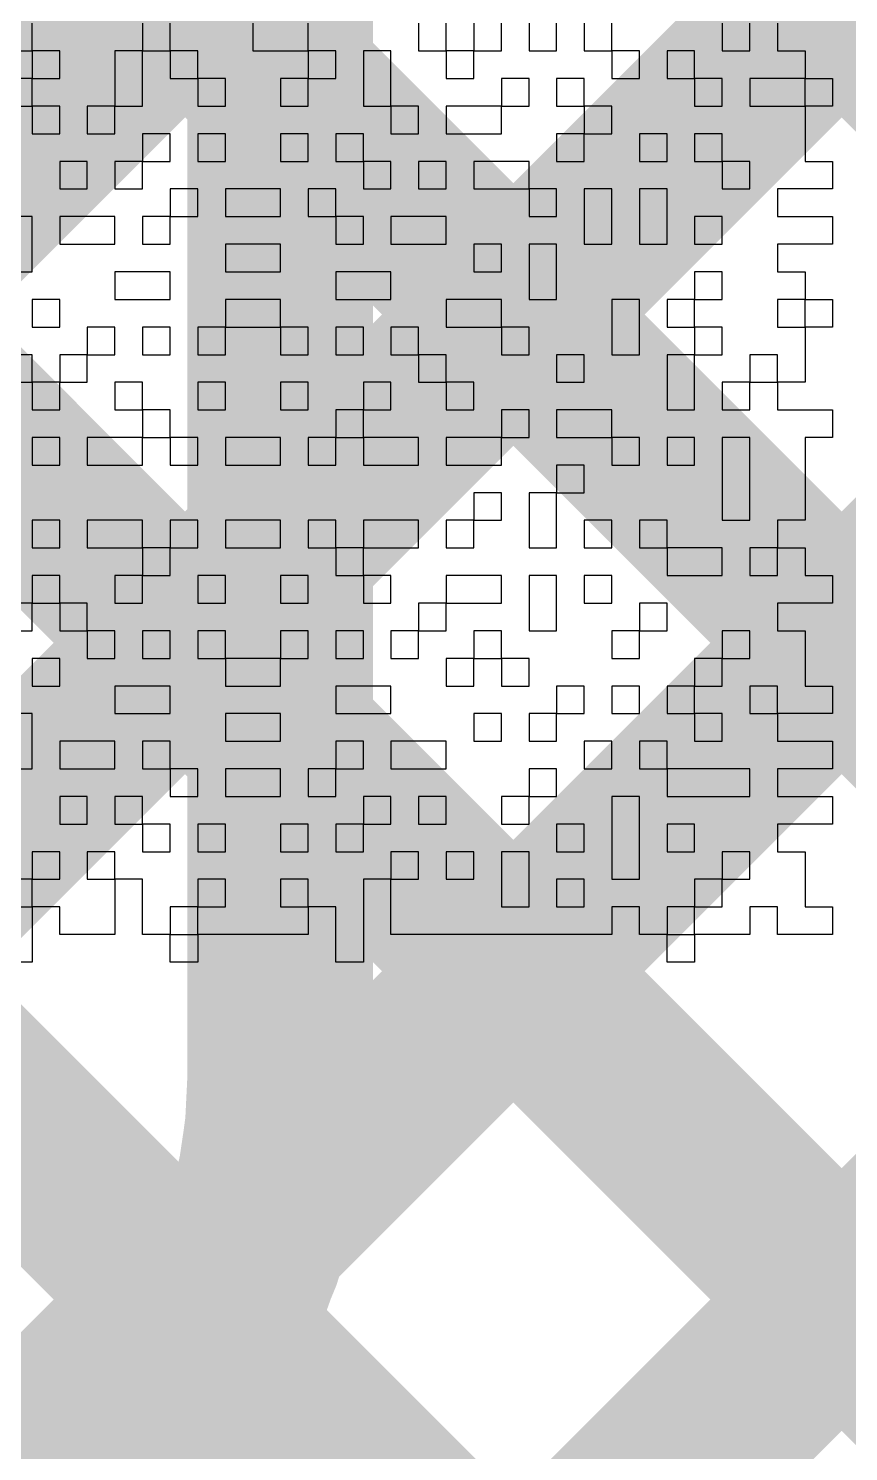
# Model space of a CAD drawing. Header units: millimetres. Extents: x 3.06 to 5.82, y 1.29 to 3.84.
# Drawn here: x 4.6602 to 4.6955, y 1.8319 to 1.8932 of the extents above; entities that cross this region are included whole.
import ezdxf

# ---------------------------------------------------------------- set-up
doc = ezdxf.new("R2010")
doc.units = ezdxf.units.MM
doc.header["$MEASUREMENT"] = 0
for name, color, linetype in [('BottomLayer', 5, 'Continuous'), ('TopLayer', 1, 'Continuous'), ('TopOverlay', 2, 'Continuous')]:
    doc.layers.add(name, color=color, linetype=linetype)

msp = doc.modelspace()

# ---------------------------------------------------------------- linework, layer by layer
at = {"layer": 'BottomLayer', "const_width": 0.008}
for points in [[(4.26286, 1.491), (4.728458, 1.956598)], [(4.548786, 1.956598), (5.014384, 1.491)], [(4.57707, 1.956598), (5.022308, 1.511361)], [(4.605355, 1.956598), (5.032078, 1.529875)], [(4.633639, 1.956598), (5.052246, 1.537991)], [(4.291144, 1.491), (4.747516, 1.947372)], [(4.319428, 1.491), (4.761658, 1.93323)], [(4.347712, 1.491), (4.776166, 1.919454)]]:
    msp.add_lwpolyline(points, dxfattribs=at)
at = {"layer": 'TopLayer', "const_width": 0.008}
for points in [[(4.670057, 1.841629), (5.268428, 2.44)], [(4.671, 1.870856), (5.240144, 2.44)], [(4.541, 1.684287), (4.848, 1.991288)], [(4.671, 1.848), (4.671, 1.981)], [(4.671, 1.919237), (4.848, 1.742237)], [(4.671, 1.890953), (4.848, 1.713953)], [(4.671, 1.862669), (4.848, 1.685669)], [(4.668173, 1.837211), (4.848, 1.657384)], [(4.642595, 1.810483), (4.664517, 1.832405)]]:
    msp.add_lwpolyline(points, dxfattribs=at)
at = {"layer": 'TopLayer', "const_width": 0.004}
for points in [[(4.669, 1.890953, 1), (4.673, 1.890953, 1)], [(4.669, 1.870856, 1), (4.673, 1.870856, 1)], [(4.669, 1.862669, 1), (4.673, 1.862669, 1)], [(4.669, 1.848, 1), (4.673, 1.848, 1)], [(4.669, 1.848, 1), (4.673, 1.848, 1)], [(4.669, 1.848, 1), (4.673, 1.848, 1)], [(4.668057, 1.841629, 1), (4.672057, 1.841629, 1)], [(4.666173, 1.837211, 1), (4.670173, 1.837211, 1)], [(4.662517, 1.832405, 1), (4.666517, 1.832405, 1)], [(4.662517, 1.832405, 1), (4.666517, 1.832405, 1)], [(4.662556, 1.832444, 1), (4.666556, 1.832444, 1)]]:
    msp.add_lwpolyline(points, format="xyb", close=True, dxfattribs=at)
at = {"layer": 'TopLayer', "const_width": 0.008}
for points in [[(4.671, 1.848, -0.199566), (4.664517, 1.832405)], [(4.671, 1.848, -0.198912), (4.664556, 1.832444)]]:
    msp.add_lwpolyline(points, format="xyb", dxfattribs=at)
at = {"layer": 'TopOverlay'}
for p, q in [((4.660315, 1.892254), (4.660315, 1.893443)), ((4.665072, 1.893443), (4.665072, 1.892254)), ((4.666261, 1.892254), (4.666261, 1.893443)), ((4.669829, 1.893443), (4.669829, 1.892254)), ((4.672208, 1.892254), (4.672208, 1.893443)), ((4.676965, 1.893443), (4.676965, 1.892254)), ((4.678154, 1.892254), (4.678154, 1.893443)), ((4.679343, 1.893443), (4.679343, 1.892254)), ((4.680532, 1.892254), (4.680532, 1.893443)), ((4.681722, 1.893443), (4.681722, 1.892254)), ((4.682911, 1.892254), (4.682911, 1.893443)), ((4.6841, 1.893443), (4.6841, 1.892254)), ((4.685289, 1.892254), (4.685289, 1.893443)), ((4.690046, 1.893443), (4.690046, 1.892254)), ((4.691236, 1.892254), (4.691236, 1.893443)), ((4.692425, 1.893443), (4.692425, 1.892254)), ((4.659126, 1.892254), (4.660315, 1.892254)), ((4.660315, 1.892254), (4.660315, 1.891065)), ((4.661504, 1.892254), (4.660315, 1.892254)), ((4.661504, 1.891065), (4.661504, 1.892254)), ((4.665072, 1.892254), (4.663883, 1.892254)), ((4.663883, 1.892254), (4.663883, 1.891065)), ((4.665072, 1.892254), (4.666261, 1.892254)), ((4.665072, 1.891065), (4.665072, 1.892254)), ((4.666261, 1.892254), (4.666261, 1.891065)), ((4.667451, 1.892254), (4.666261, 1.892254)), ((4.667451, 1.891065), (4.667451, 1.892254)), ((4.669829, 1.892254), (4.672208, 1.892254)), ((4.672208, 1.892254), (4.672208, 1.891065)), ((4.673397, 1.892254), (4.672208, 1.892254)), ((4.673397, 1.891065), (4.673397, 1.892254)), ((4.675775, 1.892254), (4.674586, 1.892254)), ((4.674586, 1.892254), (4.674586, 1.891065)), ((4.675775, 1.891065), (4.675775, 1.892254)), ((4.676965, 1.892254), (4.678154, 1.892254)), ((4.678154, 1.892254), (4.678154, 1.891065)), ((4.679343, 1.892254), (4.678154, 1.892254)), ((4.679343, 1.892254), (4.680532, 1.892254)), ((4.679343, 1.891065), (4.679343, 1.892254)), ((4.681722, 1.892254), (4.682911, 1.892254)), ((4.6841, 1.892254), (4.685289, 1.892254)), ((4.685289, 1.892254), (4.685289, 1.891065)), ((4.686479, 1.892254), (4.685289, 1.892254)), ((4.686479, 1.891065), (4.686479, 1.892254)), ((4.688857, 1.892254), (4.687668, 1.892254)), ((4.687668, 1.892254), (4.687668, 1.891065)), ((4.688857, 1.891065), (4.688857, 1.892254)), ((4.690046, 1.892254), (4.691236, 1.892254)), ((4.692425, 1.892254), (4.693614, 1.892254)), ((4.693614, 1.892254), (4.693614, 1.891065)), ((4.660315, 1.891065), (4.659126, 1.891065)), ((4.660315, 1.891065), (4.661504, 1.891065)), ((4.660315, 1.889875), (4.660315, 1.891065)), ((4.663883, 1.891065), (4.663883, 1.889875)), ((4.665072, 1.889875), (4.665072, 1.891065)), ((4.666261, 1.891065), (4.667451, 1.891065)), ((4.667451, 1.891065), (4.667451, 1.889875)), ((4.66864, 1.891065), (4.667451, 1.891065)), ((4.66864, 1.889875), (4.66864, 1.891065)), ((4.672208, 1.891065), (4.671018, 1.891065)), ((4.671018, 1.891065), (4.671018, 1.889875)), ((4.672208, 1.891065), (4.673397, 1.891065)), ((4.672208, 1.889875), (4.672208, 1.891065)), ((4.674586, 1.891065), (4.674586, 1.889875)), ((4.675775, 1.889875), (4.675775, 1.891065)), ((4.678154, 1.891065), (4.679343, 1.891065)), ((4.681722, 1.891065), (4.680532, 1.891065)), ((4.680532, 1.891065), (4.680532, 1.889875)), ((4.681722, 1.889875), (4.681722, 1.891065)), ((4.6841, 1.891065), (4.682911, 1.891065)), ((4.682911, 1.891065), (4.682911, 1.889875)), ((4.6841, 1.889875), (4.6841, 1.891065)), ((4.685289, 1.891065), (4.686479, 1.891065)), ((4.687668, 1.891065), (4.688857, 1.891065)), ((4.688857, 1.891065), (4.688857, 1.889875)), ((4.690046, 1.891065), (4.688857, 1.891065)), ((4.690046, 1.889875), (4.690046, 1.891065)), ((4.693614, 1.891065), (4.691236, 1.891065)), ((4.691236, 1.891065), (4.691236, 1.889875)), ((4.693614, 1.891065), (4.694803, 1.891065)), ((4.693614, 1.889875), (4.693614, 1.891065)), ((4.694803, 1.891065), (4.694803, 1.889875)), ((4.659126, 1.889875), (4.660315, 1.889875)), ((4.660315, 1.889875), (4.660315, 1.888686)), ((4.661504, 1.889875), (4.660315, 1.889875)), ((4.661504, 1.888686), (4.661504, 1.889875)), ((4.663883, 1.889875), (4.662694, 1.889875)), ((4.662694, 1.889875), (4.662694, 1.888686)), ((4.663883, 1.889875), (4.665072, 1.889875)), ((4.663883, 1.888686), (4.663883, 1.889875)), ((4.667451, 1.889875), (4.66864, 1.889875)), ((4.671018, 1.889875), (4.672208, 1.889875)), ((4.674586, 1.889875), (4.675775, 1.889875)), ((4.675775, 1.889875), (4.675775, 1.888686)), ((4.676965, 1.889875), (4.675775, 1.889875)), ((4.676965, 1.888686), (4.676965, 1.889875)), ((4.680532, 1.889875), (4.678154, 1.889875)), ((4.678154, 1.889875), (4.678154, 1.888686)), ((4.680532, 1.889875), (4.681722, 1.889875)), ((4.680532, 1.888686), (4.680532, 1.889875)), ((4.682911, 1.889875), (4.6841, 1.889875)), ((4.6841, 1.889875), (4.6841, 1.888686)), ((4.685289, 1.889875), (4.6841, 1.889875)), ((4.685289, 1.888686), (4.685289, 1.889875)), ((4.688857, 1.889875), (4.690046, 1.889875)), ((4.691236, 1.889875), (4.693614, 1.889875)), ((4.694803, 1.889875), (4.693614, 1.889875)), ((4.693614, 1.889875), (4.693614, 1.888686)), ((4.660315, 1.888686), (4.661504, 1.888686)), ((4.662694, 1.888686), (4.663883, 1.888686)), ((4.666261, 1.888686), (4.665072, 1.888686)), ((4.665072, 1.888686), (4.665072, 1.887497)), ((4.666261, 1.887497), (4.666261, 1.888686)), ((4.66864, 1.888686), (4.667451, 1.888686)), ((4.667451, 1.888686), (4.667451, 1.887497)), ((4.66864, 1.887497), (4.66864, 1.888686)), ((4.672208, 1.888686), (4.671018, 1.888686)), ((4.671018, 1.888686), (4.671018, 1.887497)), ((4.672208, 1.887497), (4.672208, 1.888686)), ((4.674586, 1.888686), (4.673397, 1.888686)), ((4.673397, 1.888686), (4.673397, 1.887497)), ((4.674586, 1.887497), (4.674586, 1.888686)), ((4.675775, 1.888686), (4.676965, 1.888686)), ((4.678154, 1.888686), (4.680532, 1.888686)), ((4.6841, 1.888686), (4.682911, 1.888686)), ((4.682911, 1.888686), (4.682911, 1.887497)), ((4.6841, 1.888686), (4.685289, 1.888686)), ((4.6841, 1.887497), (4.6841, 1.888686)), ((4.687668, 1.888686), (4.686479, 1.888686)), ((4.686479, 1.888686), (4.686479, 1.887497)), ((4.687668, 1.887497), (4.687668, 1.888686)), ((4.690046, 1.888686), (4.688857, 1.888686)), ((4.688857, 1.888686), (4.688857, 1.887497)), ((4.690046, 1.887497), (4.690046, 1.888686)), ((4.693614, 1.888686), (4.693614, 1.887497)), ((4.662694, 1.887497), (4.661504, 1.887497)), ((4.661504, 1.887497), (4.661504, 1.886308)), ((4.662694, 1.886308), (4.662694, 1.887497)), ((4.665072, 1.887497), (4.663883, 1.887497)), ((4.663883, 1.887497), (4.663883, 1.886308)), ((4.665072, 1.887497), (4.666261, 1.887497)), ((4.665072, 1.886308), (4.665072, 1.887497)), ((4.667451, 1.887497), (4.66864, 1.887497)), ((4.671018, 1.887497), (4.672208, 1.887497)), ((4.673397, 1.887497), (4.674586, 1.887497)), ((4.674586, 1.887497), (4.674586, 1.886308)), ((4.675775, 1.887497), (4.674586, 1.887497)), ((4.675775, 1.886308), (4.675775, 1.887497)), ((4.678154, 1.887497), (4.676965, 1.887497)), ((4.676965, 1.887497), (4.676965, 1.886308)), ((4.678154, 1.886308), (4.678154, 1.887497)), ((4.681722, 1.887497), (4.679343, 1.887497)), ((4.679343, 1.887497), (4.679343, 1.886308)), ((4.681722, 1.886308), (4.681722, 1.887497)), ((4.682911, 1.887497), (4.6841, 1.887497)), ((4.686479, 1.887497), (4.687668, 1.887497)), ((4.688857, 1.887497), (4.690046, 1.887497)), ((4.690046, 1.887497), (4.690046, 1.886308)), ((4.691236, 1.887497), (4.690046, 1.887497)), ((4.691236, 1.886308), (4.691236, 1.887497)), ((4.693614, 1.887497), (4.694803, 1.887497)), ((4.694803, 1.887497), (4.694803, 1.886308)), ((4.661504, 1.886308), (4.662694, 1.886308)), ((4.663883, 1.886308), (4.665072, 1.886308)), ((4.667451, 1.886308), (4.666261, 1.886308)), ((4.666261, 1.886308), (4.666261, 1.885118)), ((4.667451, 1.885118), (4.667451, 1.886308)), ((4.671018, 1.886308), (4.66864, 1.886308)), ((4.66864, 1.886308), (4.66864, 1.885118)), ((4.671018, 1.885118), (4.671018, 1.886308)), ((4.673397, 1.886308), (4.672208, 1.886308)), ((4.672208, 1.886308), (4.672208, 1.885118)), ((4.673397, 1.885118), (4.673397, 1.886308)), ((4.674586, 1.886308), (4.675775, 1.886308)), ((4.676965, 1.886308), (4.678154, 1.886308)), ((4.679343, 1.886308), (4.681722, 1.886308)), ((4.681722, 1.886308), (4.681722, 1.885118)), ((4.682911, 1.886308), (4.681722, 1.886308)), ((4.682911, 1.885118), (4.682911, 1.886308)), ((4.685289, 1.886308), (4.6841, 1.886308)), ((4.6841, 1.886308), (4.6841, 1.885118)), ((4.685289, 1.885118), (4.685289, 1.886308)), ((4.687668, 1.886308), (4.686479, 1.886308)), ((4.686479, 1.886308), (4.686479, 1.885118)), ((4.687668, 1.885118), (4.687668, 1.886308)), ((4.690046, 1.886308), (4.691236, 1.886308)), ((4.694803, 1.886308), (4.692425, 1.886308)), ((4.692425, 1.886308), (4.692425, 1.885118)), ((4.660315, 1.885118), (4.659126, 1.885118)), ((4.660315, 1.883929), (4.660315, 1.885118)), ((4.663883, 1.885118), (4.661504, 1.885118)), ((4.661504, 1.885118), (4.661504, 1.883929)), ((4.663883, 1.883929), (4.663883, 1.885118)), ((4.666261, 1.885118), (4.665072, 1.885118)), ((4.665072, 1.885118), (4.665072, 1.883929)), ((4.666261, 1.885118), (4.667451, 1.885118)), ((4.666261, 1.883929), (4.666261, 1.885118)), ((4.66864, 1.885118), (4.671018, 1.885118)), ((4.672208, 1.885118), (4.673397, 1.885118)), ((4.673397, 1.885118), (4.673397, 1.883929)), ((4.674586, 1.885118), (4.673397, 1.885118)), ((4.674586, 1.883929), (4.674586, 1.885118)), ((4.678154, 1.885118), (4.675775, 1.885118)), ((4.675775, 1.885118), (4.675775, 1.883929)), ((4.678154, 1.883929), (4.678154, 1.885118)), ((4.681722, 1.885118), (4.682911, 1.885118)), ((4.6841, 1.885118), (4.6841, 1.883929)), ((4.685289, 1.883929), (4.685289, 1.885118)), ((4.686479, 1.885118), (4.686479, 1.883929)), ((4.687668, 1.883929), (4.687668, 1.885118)), ((4.690046, 1.885118), (4.688857, 1.885118)), ((4.688857, 1.885118), (4.688857, 1.883929)), ((4.690046, 1.883929), (4.690046, 1.885118)), ((4.692425, 1.885118), (4.694803, 1.885118)), ((4.694803, 1.885118), (4.694803, 1.883929)), ((4.660315, 1.88274), (4.660315, 1.883929)), ((4.661504, 1.883929), (4.663883, 1.883929)), ((4.665072, 1.883929), (4.666261, 1.883929)), ((4.671018, 1.883929), (4.66864, 1.883929)), ((4.66864, 1.883929), (4.66864, 1.88274)), ((4.671018, 1.88274), (4.671018, 1.883929)), ((4.673397, 1.883929), (4.674586, 1.883929)), ((4.675775, 1.883929), (4.678154, 1.883929)), ((4.680532, 1.883929), (4.679343, 1.883929)), ((4.679343, 1.883929), (4.679343, 1.88274)), ((4.680532, 1.88274), (4.680532, 1.883929)), ((4.682911, 1.883929), (4.681722, 1.883929)), ((4.681722, 1.883929), (4.681722, 1.88274)), ((4.682911, 1.88274), (4.682911, 1.883929)), ((4.6841, 1.883929), (4.685289, 1.883929)), ((4.686479, 1.883929), (4.687668, 1.883929)), ((4.688857, 1.883929), (4.690046, 1.883929)), ((4.694803, 1.883929), (4.692425, 1.883929)), ((4.692425, 1.883929), (4.692425, 1.88274)), ((4.659126, 1.88274), (4.660315, 1.88274)), ((4.666261, 1.88274), (4.663883, 1.88274)), ((4.663883, 1.88274), (4.663883, 1.881551)), ((4.666261, 1.881551), (4.666261, 1.88274)), ((4.66864, 1.88274), (4.671018, 1.88274)), ((4.675775, 1.88274), (4.673397, 1.88274)), ((4.673397, 1.88274), (4.673397, 1.881551)), ((4.675775, 1.881551), (4.675775, 1.88274)), ((4.679343, 1.88274), (4.680532, 1.88274)), ((4.681722, 1.88274), (4.681722, 1.881551)), ((4.682911, 1.881551), (4.682911, 1.88274)), ((4.690046, 1.88274), (4.688857, 1.88274)), ((4.688857, 1.88274), (4.688857, 1.881551)), ((4.690046, 1.881551), (4.690046, 1.88274)), ((4.692425, 1.88274), (4.693614, 1.88274)), ((4.693614, 1.88274), (4.693614, 1.881551)), ((4.661504, 1.881551), (4.660315, 1.881551)), ((4.660315, 1.881551), (4.660315, 1.880361)), ((4.661504, 1.880361), (4.661504, 1.881551)), ((4.663883, 1.881551), (4.666261, 1.881551)), ((4.671018, 1.881551), (4.66864, 1.881551)), ((4.66864, 1.881551), (4.66864, 1.880361)), ((4.671018, 1.880361), (4.671018, 1.881551)), ((4.673397, 1.881551), (4.675775, 1.881551)), ((4.680532, 1.881551), (4.678154, 1.881551)), ((4.678154, 1.881551), (4.678154, 1.880361)), ((4.680532, 1.880361), (4.680532, 1.881551)), ((4.681722, 1.881551), (4.682911, 1.881551)), ((4.686479, 1.881551), (4.685289, 1.881551)), ((4.685289, 1.881551), (4.685289, 1.880361)), ((4.686479, 1.880361), (4.686479, 1.881551)), ((4.688857, 1.881551), (4.687668, 1.881551)), ((4.687668, 1.881551), (4.687668, 1.880361)), ((4.688857, 1.881551), (4.690046, 1.881551)), ((4.688857, 1.880361), (4.688857, 1.881551)), ((4.693614, 1.881551), (4.692425, 1.881551)), ((4.692425, 1.881551), (4.692425, 1.880361)), ((4.693614, 1.881551), (4.694803, 1.881551)), ((4.693614, 1.880361), (4.693614, 1.881551)), ((4.694803, 1.881551), (4.694803, 1.880361)), ((4.660315, 1.880361), (4.661504, 1.880361)), ((4.663883, 1.880361), (4.662694, 1.880361)), ((4.662694, 1.880361), (4.662694, 1.879172)), ((4.663883, 1.879172), (4.663883, 1.880361)), ((4.666261, 1.880361), (4.665072, 1.880361)), ((4.665072, 1.880361), (4.665072, 1.879172)), ((4.666261, 1.879172), (4.666261, 1.880361)), ((4.66864, 1.880361), (4.667451, 1.880361)), ((4.667451, 1.880361), (4.667451, 1.879172)), ((4.66864, 1.880361), (4.671018, 1.880361)), ((4.66864, 1.879172), (4.66864, 1.880361)), ((4.671018, 1.880361), (4.671018, 1.879172)), ((4.672208, 1.880361), (4.671018, 1.880361)), ((4.672208, 1.879172), (4.672208, 1.880361)), ((4.674586, 1.880361), (4.673397, 1.880361)), ((4.673397, 1.880361), (4.673397, 1.879172)), ((4.674586, 1.879172), (4.674586, 1.880361)), ((4.676965, 1.880361), (4.675775, 1.880361)), ((4.675775, 1.880361), (4.675775, 1.879172)), ((4.676965, 1.879172), (4.676965, 1.880361)), ((4.678154, 1.880361), (4.680532, 1.880361)), ((4.680532, 1.880361), (4.680532, 1.879172)), ((4.681722, 1.880361), (4.680532, 1.880361)), ((4.681722, 1.879172), (4.681722, 1.880361)), ((4.685289, 1.880361), (4.685289, 1.879172)), ((4.686479, 1.879172), (4.686479, 1.880361)), ((4.687668, 1.880361), (4.688857, 1.880361)), ((4.688857, 1.880361), (4.688857, 1.879172)), ((4.690046, 1.880361), (4.688857, 1.880361)), ((4.690046, 1.879172), (4.690046, 1.880361)), ((4.692425, 1.880361), (4.693614, 1.880361)), ((4.694803, 1.880361), (4.693614, 1.880361)), ((4.693614, 1.880361), (4.693614, 1.879172)), ((4.660315, 1.879172), (4.659126, 1.879172)), ((4.660315, 1.877983), (4.660315, 1.879172)), ((4.662694, 1.879172), (4.661504, 1.879172)), ((4.661504, 1.879172), (4.661504, 1.877983)), ((4.662694, 1.879172), (4.663883, 1.879172)), ((4.662694, 1.877983), (4.662694, 1.879172)), ((4.665072, 1.879172), (4.666261, 1.879172)), ((4.667451, 1.879172), (4.66864, 1.879172)), ((4.671018, 1.879172), (4.672208, 1.879172)), ((4.673397, 1.879172), (4.674586, 1.879172)), ((4.675775, 1.879172), (4.676965, 1.879172)), ((4.676965, 1.879172), (4.676965, 1.877983)), ((4.678154, 1.879172), (4.676965, 1.879172)), ((4.678154, 1.877983), (4.678154, 1.879172)), ((4.680532, 1.879172), (4.681722, 1.879172)), ((4.6841, 1.879172), (4.682911, 1.879172)), ((4.682911, 1.879172), (4.682911, 1.877983)), ((4.6841, 1.877983), (4.6841, 1.879172)), ((4.685289, 1.879172), (4.686479, 1.879172)), ((4.688857, 1.879172), (4.687668, 1.879172)), ((4.687668, 1.879172), (4.687668, 1.877983)), ((4.688857, 1.879172), (4.690046, 1.879172)), ((4.688857, 1.877983), (4.688857, 1.879172)), ((4.692425, 1.879172), (4.691236, 1.879172)), ((4.691236, 1.879172), (4.691236, 1.877983)), ((4.692425, 1.877983), (4.692425, 1.879172)), ((4.693614, 1.879172), (4.693614, 1.877983)), ((4.659126, 1.877983), (4.660315, 1.877983)), ((4.660315, 1.877983), (4.660315, 1.876794)), ((4.661504, 1.877983), (4.660315, 1.877983)), ((4.661504, 1.877983), (4.662694, 1.877983)), ((4.661504, 1.876794), (4.661504, 1.877983)), ((4.665072, 1.877983), (4.663883, 1.877983)), ((4.663883, 1.877983), (4.663883, 1.876794)), ((4.665072, 1.876794), (4.665072, 1.877983)), ((4.66864, 1.877983), (4.667451, 1.877983)), ((4.667451, 1.877983), (4.667451, 1.876794)), ((4.66864, 1.876794), (4.66864, 1.877983)), ((4.672208, 1.877983), (4.671018, 1.877983)), ((4.671018, 1.877983), (4.671018, 1.876794)), ((4.672208, 1.876794), (4.672208, 1.877983)), ((4.675775, 1.877983), (4.674586, 1.877983)), ((4.674586, 1.877983), (4.674586, 1.876794)), ((4.675775, 1.876794), (4.675775, 1.877983)), ((4.676965, 1.877983), (4.678154, 1.877983)), ((4.678154, 1.877983), (4.678154, 1.876794)), ((4.679343, 1.877983), (4.678154, 1.877983)), ((4.679343, 1.876794), (4.679343, 1.877983)), ((4.682911, 1.877983), (4.6841, 1.877983)), ((4.687668, 1.877983), (4.687668, 1.876794)), ((4.688857, 1.876794), (4.688857, 1.877983)), ((4.691236, 1.877983), (4.690046, 1.877983)), ((4.690046, 1.877983), (4.690046, 1.876794)), ((4.691236, 1.877983), (4.692425, 1.877983)), ((4.691236, 1.876794), (4.691236, 1.877983)), ((4.693614, 1.877983), (4.692425, 1.877983)), ((4.692425, 1.877983), (4.692425, 1.876794)), ((4.660315, 1.876794), (4.661504, 1.876794)), ((4.663883, 1.876794), (4.665072, 1.876794)), ((4.665072, 1.876794), (4.665072, 1.875604)), ((4.666261, 1.876794), (4.665072, 1.876794)), ((4.666261, 1.875604), (4.666261, 1.876794)), ((4.667451, 1.876794), (4.66864, 1.876794)), ((4.671018, 1.876794), (4.672208, 1.876794)), ((4.674586, 1.876794), (4.673397, 1.876794)), ((4.673397, 1.876794), (4.673397, 1.875604)), ((4.674586, 1.876794), (4.675775, 1.876794)), ((4.674586, 1.875604), (4.674586, 1.876794)), ((4.678154, 1.876794), (4.679343, 1.876794)), ((4.681722, 1.876794), (4.680532, 1.876794)), ((4.680532, 1.876794), (4.680532, 1.875604)), ((4.681722, 1.875604), (4.681722, 1.876794)), ((4.685289, 1.876794), (4.682911, 1.876794)), ((4.682911, 1.876794), (4.682911, 1.875604)), ((4.685289, 1.875604), (4.685289, 1.876794)), ((4.687668, 1.876794), (4.688857, 1.876794)), ((4.690046, 1.876794), (4.691236, 1.876794)), ((4.692425, 1.876794), (4.694803, 1.876794)), ((4.694803, 1.876794), (4.694803, 1.875604)), ((4.661504, 1.875604), (4.660315, 1.875604)), ((4.660315, 1.875604), (4.660315, 1.874415)), ((4.661504, 1.874415), (4.661504, 1.875604)), ((4.665072, 1.875604), (4.662694, 1.875604)), ((4.662694, 1.875604), (4.662694, 1.874415)), ((4.665072, 1.875604), (4.666261, 1.875604)), ((4.665072, 1.874415), (4.665072, 1.875604)), ((4.666261, 1.875604), (4.666261, 1.874415)), ((4.667451, 1.875604), (4.666261, 1.875604)), ((4.667451, 1.874415), (4.667451, 1.875604)), ((4.671018, 1.875604), (4.66864, 1.875604)), ((4.66864, 1.875604), (4.66864, 1.874415)), ((4.671018, 1.874415), (4.671018, 1.875604)), ((4.673397, 1.875604), (4.672208, 1.875604)), ((4.672208, 1.875604), (4.672208, 1.874415)), ((4.673397, 1.875604), (4.674586, 1.875604)), ((4.673397, 1.874415), (4.673397, 1.875604)), ((4.674586, 1.875604), (4.674586, 1.874415)), ((4.676965, 1.875604), (4.674586, 1.875604)), ((4.676965, 1.874415), (4.676965, 1.875604)), ((4.680532, 1.875604), (4.678154, 1.875604)), ((4.678154, 1.875604), (4.678154, 1.874415)), ((4.680532, 1.875604), (4.681722, 1.875604)), ((4.680532, 1.874415), (4.680532, 1.875604)), ((4.682911, 1.875604), (4.685289, 1.875604)), ((4.685289, 1.875604), (4.685289, 1.874415)), ((4.686479, 1.875604), (4.685289, 1.875604)), ((4.686479, 1.874415), (4.686479, 1.875604)), ((4.688857, 1.875604), (4.687668, 1.875604)), ((4.687668, 1.875604), (4.687668, 1.874415)), ((4.688857, 1.874415), (4.688857, 1.875604)), ((4.691236, 1.875604), (4.690046, 1.875604)), ((4.690046, 1.875604), (4.690046, 1.874415)), ((4.691236, 1.874415), (4.691236, 1.875604)), ((4.694803, 1.875604), (4.693614, 1.875604)), ((4.693614, 1.875604), (4.693614, 1.874415)), ((4.660315, 1.874415), (4.661504, 1.874415)), ((4.662694, 1.874415), (4.665072, 1.874415)), ((4.666261, 1.874415), (4.667451, 1.874415)), ((4.66864, 1.874415), (4.671018, 1.874415)), ((4.672208, 1.874415), (4.673397, 1.874415)), ((4.674586, 1.874415), (4.676965, 1.874415)), ((4.678154, 1.874415), (4.680532, 1.874415)), ((4.6841, 1.874415), (4.682911, 1.874415)), ((4.682911, 1.874415), (4.682911, 1.873226)), ((4.6841, 1.873226), (4.6841, 1.874415)), ((4.685289, 1.874415), (4.686479, 1.874415)), ((4.687668, 1.874415), (4.688857, 1.874415)), ((4.690046, 1.874415), (4.690046, 1.873226)), ((4.691236, 1.873226), (4.691236, 1.874415)), ((4.693614, 1.874415), (4.693614, 1.873226)), ((4.680532, 1.873226), (4.679343, 1.873226)), ((4.679343, 1.873226), (4.679343, 1.872037)), ((4.680532, 1.872037), (4.680532, 1.873226)), ((4.682911, 1.873226), (4.681722, 1.873226)), ((4.681722, 1.873226), (4.681722, 1.872037)), ((4.682911, 1.873226), (4.6841, 1.873226)), ((4.682911, 1.872037), (4.682911, 1.873226)), ((4.690046, 1.873226), (4.690046, 1.872037)), ((4.691236, 1.872037), (4.691236, 1.873226)), ((4.693614, 1.873226), (4.693614, 1.872037)), ((4.661504, 1.872037), (4.660315, 1.872037)), ((4.660315, 1.872037), (4.660315, 1.870847)), ((4.661504, 1.870847), (4.661504, 1.872037)), ((4.665072, 1.872037), (4.662694, 1.872037)), ((4.662694, 1.872037), (4.662694, 1.870847)), ((4.665072, 1.870847), (4.665072, 1.872037)), ((4.667451, 1.872037), (4.666261, 1.872037)), ((4.666261, 1.872037), (4.666261, 1.870847)), ((4.667451, 1.870847), (4.667451, 1.872037)), ((4.671018, 1.872037), (4.66864, 1.872037)), ((4.66864, 1.872037), (4.66864, 1.870847)), ((4.671018, 1.870847), (4.671018, 1.872037)), ((4.673397, 1.872037), (4.672208, 1.872037)), ((4.672208, 1.872037), (4.672208, 1.870847)), ((4.673397, 1.870847), (4.673397, 1.872037)), ((4.676965, 1.872037), (4.674586, 1.872037)), ((4.674586, 1.872037), (4.674586, 1.870847)), ((4.676965, 1.870847), (4.676965, 1.872037)), ((4.679343, 1.872037), (4.678154, 1.872037)), ((4.678154, 1.872037), (4.678154, 1.870847)), ((4.679343, 1.872037), (4.680532, 1.872037)), ((4.679343, 1.870847), (4.679343, 1.872037)), ((4.681722, 1.872037), (4.681722, 1.870847)), ((4.682911, 1.870847), (4.682911, 1.872037)), ((4.685289, 1.872037), (4.6841, 1.872037)), ((4.6841, 1.872037), (4.6841, 1.870847)), ((4.685289, 1.870847), (4.685289, 1.872037)), ((4.687668, 1.872037), (4.686479, 1.872037)), ((4.686479, 1.872037), (4.686479, 1.870847)), ((4.687668, 1.870847), (4.687668, 1.872037)), ((4.690046, 1.872037), (4.691236, 1.872037)), ((4.693614, 1.872037), (4.692425, 1.872037)), ((4.692425, 1.872037), (4.692425, 1.870847)), ((4.660315, 1.870847), (4.661504, 1.870847)), ((4.662694, 1.870847), (4.665072, 1.870847)), ((4.665072, 1.870847), (4.665072, 1.869658)), ((4.666261, 1.870847), (4.665072, 1.870847)), ((4.666261, 1.870847), (4.667451, 1.870847)), ((4.666261, 1.869658), (4.666261, 1.870847)), ((4.66864, 1.870847), (4.671018, 1.870847)), ((4.672208, 1.870847), (4.673397, 1.870847)), ((4.673397, 1.870847), (4.673397, 1.869658)), ((4.674586, 1.870847), (4.673397, 1.870847)), ((4.674586, 1.870847), (4.676965, 1.870847)), ((4.674586, 1.869658), (4.674586, 1.870847)), ((4.678154, 1.870847), (4.679343, 1.870847)), ((4.681722, 1.870847), (4.682911, 1.870847)), ((4.6841, 1.870847), (4.685289, 1.870847)), ((4.686479, 1.870847), (4.687668, 1.870847)), ((4.687668, 1.870847), (4.687668, 1.869658)), ((4.690046, 1.870847), (4.687668, 1.870847)), ((4.690046, 1.869658), (4.690046, 1.870847)), ((4.692425, 1.870847), (4.691236, 1.870847)), ((4.691236, 1.870847), (4.691236, 1.869658)), ((4.692425, 1.870847), (4.693614, 1.870847)), ((4.692425, 1.869658), (4.692425, 1.870847)), ((4.693614, 1.870847), (4.693614, 1.869658)), ((4.661504, 1.869658), (4.660315, 1.869658)), ((4.660315, 1.869658), (4.660315, 1.868469)), ((4.661504, 1.868469), (4.661504, 1.869658)), ((4.665072, 1.869658), (4.663883, 1.869658)), ((4.663883, 1.869658), (4.663883, 1.868469)), ((4.665072, 1.869658), (4.666261, 1.869658)), ((4.665072, 1.868469), (4.665072, 1.869658)), ((4.66864, 1.869658), (4.667451, 1.869658)), ((4.667451, 1.869658), (4.667451, 1.868469)), ((4.66864, 1.868469), (4.66864, 1.869658)), ((4.672208, 1.869658), (4.671018, 1.869658)), ((4.671018, 1.869658), (4.671018, 1.868469)), ((4.672208, 1.868469), (4.672208, 1.869658)), ((4.673397, 1.869658), (4.674586, 1.869658)), ((4.674586, 1.869658), (4.674586, 1.868469)), ((4.675775, 1.869658), (4.674586, 1.869658)), ((4.675775, 1.868469), (4.675775, 1.869658)), ((4.680532, 1.869658), (4.678154, 1.869658)), ((4.678154, 1.869658), (4.678154, 1.868469)), ((4.680532, 1.868469), (4.680532, 1.869658)), ((4.682911, 1.869658), (4.681722, 1.869658)), ((4.681722, 1.869658), (4.681722, 1.868469)), ((4.682911, 1.868469), (4.682911, 1.869658)), ((4.685289, 1.869658), (4.6841, 1.869658)), ((4.6841, 1.869658), (4.6841, 1.868469)), ((4.685289, 1.868469), (4.685289, 1.869658)), ((4.687668, 1.869658), (4.690046, 1.869658)), ((4.691236, 1.869658), (4.692425, 1.869658)), ((4.693614, 1.869658), (4.694803, 1.869658)), ((4.694803, 1.869658), (4.694803, 1.868469)), ((4.660315, 1.868469), (4.659126, 1.868469)), ((4.660315, 1.867279), (4.660315, 1.868469)), ((4.660315, 1.868469), (4.661504, 1.868469)), ((4.661504, 1.868469), (4.661504, 1.867279)), ((4.662694, 1.868469), (4.661504, 1.868469)), ((4.662694, 1.867279), (4.662694, 1.868469)), ((4.663883, 1.868469), (4.665072, 1.868469)), ((4.667451, 1.868469), (4.66864, 1.868469)), ((4.671018, 1.868469), (4.672208, 1.868469)), ((4.674586, 1.868469), (4.675775, 1.868469)), ((4.678154, 1.868469), (4.676965, 1.868469)), ((4.676965, 1.868469), (4.676965, 1.867279)), ((4.678154, 1.868469), (4.680532, 1.868469)), ((4.678154, 1.867279), (4.678154, 1.868469)), ((4.681722, 1.868469), (4.681722, 1.867279)), ((4.682911, 1.867279), (4.682911, 1.868469)), ((4.6841, 1.868469), (4.685289, 1.868469)), ((4.687668, 1.868469), (4.686479, 1.868469)), ((4.686479, 1.868469), (4.686479, 1.867279)), ((4.687668, 1.867279), (4.687668, 1.868469)), ((4.694803, 1.868469), (4.692425, 1.868469)), ((4.692425, 1.868469), (4.692425, 1.867279)), ((4.659126, 1.867279), (4.660315, 1.867279)), ((4.661504, 1.867279), (4.662694, 1.867279)), ((4.662694, 1.867279), (4.662694, 1.86609)), ((4.663883, 1.867279), (4.662694, 1.867279)), ((4.663883, 1.86609), (4.663883, 1.867279)), ((4.666261, 1.867279), (4.665072, 1.867279)), ((4.665072, 1.867279), (4.665072, 1.86609)), ((4.666261, 1.86609), (4.666261, 1.867279)), ((4.66864, 1.867279), (4.667451, 1.867279)), ((4.667451, 1.867279), (4.667451, 1.86609)), ((4.66864, 1.86609), (4.66864, 1.867279)), ((4.672208, 1.867279), (4.671018, 1.867279)), ((4.671018, 1.867279), (4.671018, 1.86609)), ((4.672208, 1.86609), (4.672208, 1.867279)), ((4.674586, 1.867279), (4.673397, 1.867279)), ((4.673397, 1.867279), (4.673397, 1.86609)), ((4.674586, 1.86609), (4.674586, 1.867279)), ((4.676965, 1.867279), (4.675775, 1.867279)), ((4.675775, 1.867279), (4.675775, 1.86609)), ((4.676965, 1.867279), (4.678154, 1.867279)), ((4.676965, 1.86609), (4.676965, 1.867279)), ((4.680532, 1.867279), (4.679343, 1.867279)), ((4.679343, 1.867279), (4.679343, 1.86609)), ((4.680532, 1.86609), (4.680532, 1.867279)), ((4.681722, 1.867279), (4.682911, 1.867279)), ((4.686479, 1.867279), (4.685289, 1.867279)), ((4.685289, 1.867279), (4.685289, 1.86609)), ((4.686479, 1.867279), (4.687668, 1.867279)), ((4.686479, 1.86609), (4.686479, 1.867279)), ((4.691236, 1.867279), (4.690046, 1.867279)), ((4.690046, 1.867279), (4.690046, 1.86609)), ((4.691236, 1.86609), (4.691236, 1.867279)), ((4.692425, 1.867279), (4.693614, 1.867279)), ((4.693614, 1.867279), (4.693614, 1.86609)), ((4.661504, 1.86609), (4.660315, 1.86609)), ((4.660315, 1.86609), (4.660315, 1.864901)), ((4.661504, 1.864901), (4.661504, 1.86609)), ((4.662694, 1.86609), (4.663883, 1.86609)), ((4.665072, 1.86609), (4.666261, 1.86609)), ((4.667451, 1.86609), (4.66864, 1.86609)), ((4.66864, 1.86609), (4.66864, 1.864901)), ((4.671018, 1.86609), (4.66864, 1.86609)), ((4.671018, 1.86609), (4.672208, 1.86609)), ((4.671018, 1.864901), (4.671018, 1.86609)), ((4.673397, 1.86609), (4.674586, 1.86609)), ((4.675775, 1.86609), (4.676965, 1.86609)), ((4.679343, 1.86609), (4.678154, 1.86609)), ((4.678154, 1.86609), (4.678154, 1.864901)), ((4.679343, 1.86609), (4.680532, 1.86609)), ((4.679343, 1.864901), (4.679343, 1.86609)), ((4.680532, 1.86609), (4.680532, 1.864901)), ((4.681722, 1.86609), (4.680532, 1.86609)), ((4.681722, 1.864901), (4.681722, 1.86609)), ((4.685289, 1.86609), (4.686479, 1.86609)), ((4.690046, 1.86609), (4.688857, 1.86609)), ((4.688857, 1.86609), (4.688857, 1.864901)), ((4.690046, 1.86609), (4.691236, 1.86609)), ((4.690046, 1.864901), (4.690046, 1.86609)), ((4.693614, 1.86609), (4.693614, 1.864901)), ((4.660315, 1.864901), (4.661504, 1.864901)), ((4.666261, 1.864901), (4.663883, 1.864901)), ((4.663883, 1.864901), (4.663883, 1.863712)), ((4.666261, 1.863712), (4.666261, 1.864901)), ((4.66864, 1.864901), (4.671018, 1.864901)), ((4.675775, 1.864901), (4.673397, 1.864901)), ((4.673397, 1.864901), (4.673397, 1.863712)), ((4.675775, 1.863712), (4.675775, 1.864901)), ((4.678154, 1.864901), (4.679343, 1.864901)), ((4.680532, 1.864901), (4.681722, 1.864901)), ((4.6841, 1.864901), (4.682911, 1.864901)), ((4.682911, 1.864901), (4.682911, 1.863712)), ((4.6841, 1.863712), (4.6841, 1.864901)), ((4.686479, 1.864901), (4.685289, 1.864901)), ((4.685289, 1.864901), (4.685289, 1.863712)), ((4.686479, 1.863712), (4.686479, 1.864901)), ((4.688857, 1.864901), (4.687668, 1.864901)), ((4.687668, 1.864901), (4.687668, 1.863712)), ((4.688857, 1.864901), (4.690046, 1.864901)), ((4.688857, 1.863712), (4.688857, 1.864901)), ((4.692425, 1.864901), (4.691236, 1.864901)), ((4.691236, 1.864901), (4.691236, 1.863712)), ((4.692425, 1.863712), (4.692425, 1.864901)), ((4.693614, 1.864901), (4.694803, 1.864901)), ((4.694803, 1.864901), (4.694803, 1.863712)), ((4.660315, 1.863712), (4.659126, 1.863712)), ((4.660315, 1.862523), (4.660315, 1.863712)), ((4.663883, 1.863712), (4.666261, 1.863712)), ((4.671018, 1.863712), (4.66864, 1.863712)), ((4.66864, 1.863712), (4.66864, 1.862523)), ((4.671018, 1.862523), (4.671018, 1.863712)), ((4.673397, 1.863712), (4.675775, 1.863712)), ((4.680532, 1.863712), (4.679343, 1.863712)), ((4.679343, 1.863712), (4.679343, 1.862523)), ((4.680532, 1.862523), (4.680532, 1.863712)), ((4.682911, 1.863712), (4.681722, 1.863712)), ((4.681722, 1.863712), (4.681722, 1.862523)), ((4.682911, 1.863712), (4.6841, 1.863712)), ((4.682911, 1.862523), (4.682911, 1.863712)), ((4.685289, 1.863712), (4.686479, 1.863712)), ((4.687668, 1.863712), (4.688857, 1.863712)), ((4.688857, 1.863712), (4.688857, 1.862523)), ((4.690046, 1.863712), (4.688857, 1.863712)), ((4.690046, 1.862523), (4.690046, 1.863712)), ((4.691236, 1.863712), (4.692425, 1.863712)), ((4.694803, 1.863712), (4.692425, 1.863712)), ((4.692425, 1.863712), (4.692425, 1.862523)), ((4.660315, 1.861333), (4.660315, 1.862523)), ((4.663883, 1.862523), (4.661504, 1.862523)), ((4.661504, 1.862523), (4.661504, 1.861333)), ((4.663883, 1.861333), (4.663883, 1.862523)), ((4.666261, 1.862523), (4.665072, 1.862523)), ((4.665072, 1.862523), (4.665072, 1.861333)), ((4.666261, 1.861333), (4.666261, 1.862523)), ((4.66864, 1.862523), (4.671018, 1.862523)), ((4.674586, 1.862523), (4.673397, 1.862523)), ((4.673397, 1.862523), (4.673397, 1.861333)), ((4.674586, 1.861333), (4.674586, 1.862523)), ((4.678154, 1.862523), (4.675775, 1.862523)), ((4.675775, 1.862523), (4.675775, 1.861333)), ((4.678154, 1.861333), (4.678154, 1.862523)), ((4.679343, 1.862523), (4.680532, 1.862523)), ((4.681722, 1.862523), (4.682911, 1.862523)), ((4.685289, 1.862523), (4.6841, 1.862523)), ((4.6841, 1.862523), (4.6841, 1.861333)), ((4.685289, 1.861333), (4.685289, 1.862523)), ((4.687668, 1.862523), (4.686479, 1.862523)), ((4.686479, 1.862523), (4.686479, 1.861333)), ((4.687668, 1.861333), (4.687668, 1.862523)), ((4.688857, 1.862523), (4.690046, 1.862523)), ((4.692425, 1.862523), (4.694803, 1.862523)), ((4.694803, 1.862523), (4.694803, 1.861333)), ((4.659126, 1.861333), (4.660315, 1.861333)), ((4.661504, 1.861333), (4.663883, 1.861333)), ((4.665072, 1.861333), (4.666261, 1.861333)), ((4.666261, 1.861333), (4.666261, 1.860144)), ((4.667451, 1.861333), (4.666261, 1.861333)), ((4.667451, 1.860144), (4.667451, 1.861333)), ((4.671018, 1.861333), (4.66864, 1.861333)), ((4.66864, 1.861333), (4.66864, 1.860144)), ((4.671018, 1.860144), (4.671018, 1.861333)), ((4.673397, 1.861333), (4.672208, 1.861333)), ((4.672208, 1.861333), (4.672208, 1.860144)), ((4.673397, 1.861333), (4.674586, 1.861333)), ((4.673397, 1.860144), (4.673397, 1.861333)), ((4.675775, 1.861333), (4.678154, 1.861333)), ((4.682911, 1.861333), (4.681722, 1.861333)), ((4.681722, 1.861333), (4.681722, 1.860144)), ((4.682911, 1.860144), (4.682911, 1.861333)), ((4.6841, 1.861333), (4.685289, 1.861333)), ((4.686479, 1.861333), (4.687668, 1.861333)), ((4.687668, 1.861333), (4.687668, 1.860144)), ((4.691236, 1.861333), (4.687668, 1.861333)), ((4.691236, 1.860144), (4.691236, 1.861333)), ((4.694803, 1.861333), (4.692425, 1.861333)), ((4.692425, 1.861333), (4.692425, 1.860144)), ((4.662694, 1.860144), (4.661504, 1.860144)), ((4.661504, 1.860144), (4.661504, 1.858955)), ((4.662694, 1.858955), (4.662694, 1.860144)), ((4.665072, 1.860144), (4.663883, 1.860144)), ((4.663883, 1.860144), (4.663883, 1.858955)), ((4.665072, 1.858955), (4.665072, 1.860144)), ((4.666261, 1.860144), (4.667451, 1.860144)), ((4.66864, 1.860144), (4.671018, 1.860144)), ((4.672208, 1.860144), (4.673397, 1.860144)), ((4.675775, 1.860144), (4.674586, 1.860144)), ((4.674586, 1.860144), (4.674586, 1.858955)), ((4.675775, 1.858955), (4.675775, 1.860144)), ((4.678154, 1.860144), (4.676965, 1.860144)), ((4.676965, 1.860144), (4.676965, 1.858955)), ((4.678154, 1.858955), (4.678154, 1.860144)), ((4.681722, 1.860144), (4.680532, 1.860144)), ((4.680532, 1.860144), (4.680532, 1.858955)), ((4.681722, 1.860144), (4.682911, 1.860144)), ((4.681722, 1.858955), (4.681722, 1.860144)), ((4.686479, 1.860144), (4.685289, 1.860144)), ((4.685289, 1.860144), (4.685289, 1.858955)), ((4.686479, 1.858955), (4.686479, 1.860144)), ((4.687668, 1.860144), (4.691236, 1.860144)), ((4.692425, 1.860144), (4.694803, 1.860144)), ((4.694803, 1.860144), (4.694803, 1.858955)), ((4.661504, 1.858955), (4.662694, 1.858955)), ((4.663883, 1.858955), (4.665072, 1.858955)), ((4.665072, 1.858955), (4.665072, 1.857765)), ((4.666261, 1.858955), (4.665072, 1.858955)), ((4.666261, 1.857765), (4.666261, 1.858955)), ((4.66864, 1.858955), (4.667451, 1.858955)), ((4.667451, 1.858955), (4.667451, 1.857765)), ((4.66864, 1.857765), (4.66864, 1.858955)), ((4.672208, 1.858955), (4.671018, 1.858955)), ((4.671018, 1.858955), (4.671018, 1.857765)), ((4.672208, 1.857765), (4.672208, 1.858955)), ((4.674586, 1.858955), (4.673397, 1.858955)), ((4.673397, 1.858955), (4.673397, 1.857765)), ((4.674586, 1.858955), (4.675775, 1.858955)), ((4.674586, 1.857765), (4.674586, 1.858955)), ((4.676965, 1.858955), (4.678154, 1.858955)), ((4.680532, 1.858955), (4.681722, 1.858955)), ((4.6841, 1.858955), (4.682911, 1.858955)), ((4.682911, 1.858955), (4.682911, 1.857765)), ((4.6841, 1.857765), (4.6841, 1.858955)), ((4.685289, 1.858955), (4.685289, 1.857765)), ((4.686479, 1.857765), (4.686479, 1.858955)), ((4.688857, 1.858955), (4.687668, 1.858955)), ((4.687668, 1.858955), (4.687668, 1.857765)), ((4.688857, 1.857765), (4.688857, 1.858955)), ((4.694803, 1.858955), (4.692425, 1.858955)), ((4.692425, 1.858955), (4.692425, 1.857765)), ((4.661504, 1.857765), (4.660315, 1.857765)), ((4.660315, 1.857765), (4.660315, 1.856576)), ((4.661504, 1.856576), (4.661504, 1.857765)), ((4.663883, 1.857765), (4.662694, 1.857765)), ((4.662694, 1.857765), (4.662694, 1.856576)), ((4.663883, 1.856576), (4.663883, 1.857765)), ((4.665072, 1.857765), (4.666261, 1.857765)), ((4.667451, 1.857765), (4.66864, 1.857765)), ((4.671018, 1.857765), (4.672208, 1.857765)), ((4.673397, 1.857765), (4.674586, 1.857765)), ((4.676965, 1.857765), (4.675775, 1.857765)), ((4.675775, 1.857765), (4.675775, 1.856576)), ((4.676965, 1.856576), (4.676965, 1.857765)), ((4.679343, 1.857765), (4.678154, 1.857765)), ((4.678154, 1.857765), (4.678154, 1.856576)), ((4.679343, 1.856576), (4.679343, 1.857765)), ((4.681722, 1.857765), (4.680532, 1.857765)), ((4.680532, 1.857765), (4.680532, 1.856576)), ((4.681722, 1.856576), (4.681722, 1.857765)), ((4.682911, 1.857765), (4.6841, 1.857765)), ((4.685289, 1.857765), (4.685289, 1.856576)), ((4.686479, 1.856576), (4.686479, 1.857765)), ((4.687668, 1.857765), (4.688857, 1.857765)), ((4.691236, 1.857765), (4.690046, 1.857765)), ((4.690046, 1.857765), (4.690046, 1.856576)), ((4.691236, 1.856576), (4.691236, 1.857765)), ((4.692425, 1.857765), (4.693614, 1.857765)), ((4.693614, 1.857765), (4.693614, 1.856576)), ((4.660315, 1.856576), (4.659126, 1.856576)), ((4.660315, 1.855387), (4.660315, 1.856576)), ((4.660315, 1.856576), (4.661504, 1.856576)), ((4.662694, 1.856576), (4.663883, 1.856576)), ((4.665072, 1.856576), (4.663883, 1.856576)), ((4.663883, 1.856576), (4.663883, 1.855387)), ((4.665072, 1.855387), (4.665072, 1.856576)), ((4.66864, 1.856576), (4.667451, 1.856576)), ((4.667451, 1.856576), (4.667451, 1.855387)), ((4.66864, 1.855387), (4.66864, 1.856576)), ((4.672208, 1.856576), (4.671018, 1.856576)), ((4.671018, 1.856576), (4.671018, 1.855387)), ((4.672208, 1.855387), (4.672208, 1.856576)), ((4.675775, 1.856576), (4.674586, 1.856576)), ((4.674586, 1.856576), (4.674586, 1.855387)), ((4.675775, 1.855387), (4.675775, 1.856576)), ((4.675775, 1.856576), (4.676965, 1.856576)), ((4.678154, 1.856576), (4.679343, 1.856576)), ((4.680532, 1.856576), (4.680532, 1.855387)), ((4.681722, 1.855387), (4.681722, 1.856576)), ((4.6841, 1.856576), (4.682911, 1.856576)), ((4.682911, 1.856576), (4.682911, 1.855387)), ((4.6841, 1.855387), (4.6841, 1.856576)), ((4.685289, 1.856576), (4.686479, 1.856576)), ((4.690046, 1.856576), (4.688857, 1.856576)), ((4.688857, 1.856576), (4.688857, 1.855387)), ((4.690046, 1.856576), (4.691236, 1.856576)), ((4.690046, 1.855387), (4.690046, 1.856576)), ((4.693614, 1.856576), (4.693614, 1.855387)), ((4.659126, 1.855387), (4.660315, 1.855387)), ((4.661504, 1.855387), (4.660315, 1.855387)), ((4.660315, 1.855387), (4.660315, 1.854198)), ((4.661504, 1.854198), (4.661504, 1.855387)), ((4.663883, 1.855387), (4.663883, 1.854198)), ((4.665072, 1.854198), (4.665072, 1.855387)), ((4.667451, 1.855387), (4.666261, 1.855387)), ((4.666261, 1.855387), (4.666261, 1.854198)), ((4.667451, 1.854198), (4.667451, 1.855387)), ((4.667451, 1.855387), (4.66864, 1.855387)), ((4.671018, 1.855387), (4.672208, 1.855387)), ((4.673397, 1.855387), (4.672208, 1.855387)), ((4.672208, 1.855387), (4.672208, 1.854198)), ((4.673397, 1.854198), (4.673397, 1.855387)), ((4.674586, 1.855387), (4.674586, 1.854198)), ((4.675775, 1.854198), (4.675775, 1.855387)), ((4.680532, 1.855387), (4.681722, 1.855387)), ((4.682911, 1.855387), (4.6841, 1.855387)), ((4.686479, 1.855387), (4.685289, 1.855387)), ((4.685289, 1.855387), (4.685289, 1.854198)), ((4.686479, 1.854198), (4.686479, 1.855387)), ((4.688857, 1.855387), (4.687668, 1.855387)), ((4.687668, 1.855387), (4.687668, 1.854198)), ((4.688857, 1.854198), (4.688857, 1.855387)), ((4.688857, 1.855387), (4.690046, 1.855387)), ((4.692425, 1.855387), (4.691236, 1.855387)), ((4.691236, 1.855387), (4.691236, 1.854198)), ((4.692425, 1.854198), (4.692425, 1.855387)), ((4.693614, 1.855387), (4.694803, 1.855387)), ((4.694803, 1.855387), (4.694803, 1.854198)), ((4.660315, 1.854198), (4.660315, 1.853009)), ((4.663883, 1.854198), (4.661504, 1.854198)), ((4.666261, 1.854198), (4.665072, 1.854198)), ((4.666261, 1.854198), (4.667451, 1.854198)), ((4.666261, 1.853009), (4.666261, 1.854198)), ((4.672208, 1.854198), (4.667451, 1.854198)), ((4.667451, 1.854198), (4.667451, 1.853009)), ((4.673397, 1.853009), (4.673397, 1.854198)), ((4.674586, 1.854198), (4.674586, 1.853009)), ((4.685289, 1.854198), (4.675775, 1.854198)), ((4.687668, 1.854198), (4.686479, 1.854198)), ((4.687668, 1.854198), (4.688857, 1.854198)), ((4.687668, 1.853009), (4.687668, 1.854198)), ((4.691236, 1.854198), (4.688857, 1.854198)), ((4.688857, 1.854198), (4.688857, 1.853009)), ((4.694803, 1.854198), (4.692425, 1.854198)), ((4.660315, 1.853009), (4.659126, 1.853009)), ((4.667451, 1.853009), (4.666261, 1.853009)), ((4.674586, 1.853009), (4.673397, 1.853009)), ((4.688857, 1.853009), (4.687668, 1.853009))]:
    msp.add_line(p, q, dxfattribs=at)

doc.saveas('drawing.dxf')
